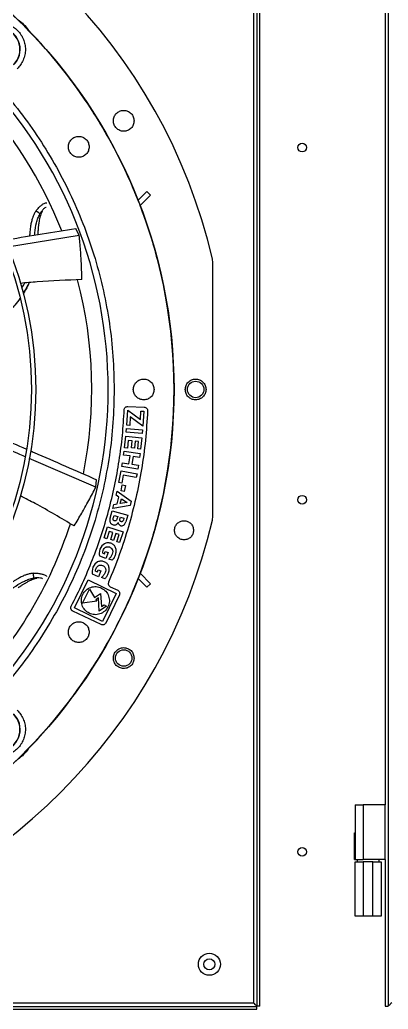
# Model space of a CAD drawing. Header units: inches. Extents: x 1229 to 1453, y -1023 to -720.
# Drawn here: x 1293.32 to 1301.69, y -999.56 to -977.08 of the extents above; entities that cross this region are included whole.
import ezdxf

# ---------------------------------------------------------------- set-up
doc = ezdxf.new("R2010")
doc.units = ezdxf.units.IN
doc.header["$MEASUREMENT"] = 0

msp = doc.modelspace()

# ---------------------------------------------------------------- linework, layer by layer
at = {"color": 18, "linetype": 'Continuous', "lineweight": 25, "true_color": 0x000000}
for p, q in [((1298.6274, -972.161), (1298.6274, -999.411)), ((1298.7104, -999.487), (1298.7104, -972.0851)), ((1298.7734, -999.487), (1298.7734, -972.0851)), ((1301.6904, -972.0851), (1301.6904, -999.487)), ((1301.6274, -975.156), (1301.6274, -994.916)), ((1296.2036, -980.982), (1296.0062, -981.1794)), ((1296.0529, -981.2997), (1296.2887, -981.0639)), ((1296.2887, -981.0639), (1296.2036, -980.982)), ((1294.6674, -981.9771), (1294.5921, -981.8223)), ((1294.6674, -981.9771), (1293.0406, -982.2441)), ((1293.7265, -981.9322), (1293.7256, -981.9612)), ((1293.7322, -981.9601), (1293.7351, -981.9008)), ((1297.709, -982.5996), (1297.6985, -982.5092)), ((1297.7091, -985.4772), (1297.709, -982.5996)), ((1297.709, -988.3548), (1297.7091, -985.4772)), ((1295.7732, -985.8639), (1296.1468, -985.8802)), ((1295.7503, -986.2899), (1295.7711, -985.9447)), ((1295.7711, -985.9447), (1296.0597, -986.1584)), ((1295.8291, -986.0999), (1295.8174, -986.294)), ((1296.1181, -986.3121), (1295.8291, -986.0999)), ((1296.0597, -986.1584), (1296.071, -985.9702)), ((1296.071, -985.9702), (1296.1385, -985.9742)), ((1296.1385, -985.9742), (1296.1181, -986.3121)), ((1295.8174, -986.294), (1295.7503, -986.2899)), ((1295.6984, -986.8001), (1295.7278, -986.5388)), ((1295.7278, -986.5388), (1296.094, -986.5799)), ((1295.7356, -986.4497), (1295.7433, -986.3616)), ((1296.1027, -986.4817), (1295.7356, -986.4497)), ((1295.7433, -986.3616), (1296.1104, -986.3937)), ((1296.1104, -986.3937), (1296.1027, -986.4817)), ((1295.7847, -986.6341), (1295.7652, -986.8076)), ((1295.8731, -986.644), (1295.7847, -986.6341)), ((1295.8549, -986.806), (1295.8731, -986.644)), ((1295.9399, -986.6515), (1295.9217, -986.8135)), ((1296.017, -986.6602), (1295.9399, -986.6515)), ((1295.9979, -986.8298), (1296.017, -986.6602)), ((1296.094, -986.5799), (1296.065, -986.8374)), ((1295.6758, -986.9664), (1295.6889, -986.879)), ((1295.8232, -986.9884), (1295.6758, -986.9664)), ((1295.6889, -986.879), (1296.0534, -986.9335)), ((1295.7652, -986.8076), (1295.6984, -986.8001)), ((1295.7968, -987.165), (1295.8232, -986.9884)), ((1295.9217, -986.8135), (1295.8549, -986.806)), ((1295.8934, -986.9989), (1295.867, -987.1755)), ((1296.0403, -987.0209), (1295.8934, -986.9989)), ((1296.065, -986.8374), (1295.9979, -986.8298)), ((1296.0534, -986.9335), (1296.0403, -987.0209)), ((1295.0426, -987.6995), (1293.5306, -987.045)), ((1295.6364, -987.2304), (1295.6494, -987.143)), ((1295.6494, -987.143), (1295.7968, -987.165)), ((1295.867, -987.1755), (1296.0139, -987.1975)), ((1296.0139, -987.1975), (1296.0008, -987.2849)), ((1295.5694, -987.5904), (1295.6199, -987.3231)), ((1295.6199, -987.3231), (1295.982, -987.3915)), ((1295.6696, -987.4225), (1295.6355, -987.6029)), ((1296.0008, -987.2849), (1295.6364, -987.2304)), ((1295.9656, -987.4783), (1295.6696, -987.4225)), ((1295.982, -987.3915), (1295.9656, -987.4783)), ((1295.0426, -987.6995), (1295.0629, -987.5285)), ((1295.6355, -987.6029), (1295.5694, -987.5904)), ((1295.6198, -987.7805), (1295.6482, -987.6471)), ((1295.6482, -987.6471), (1295.7181, -987.6619)), ((1295.7181, -987.6619), (1295.6897, -987.7953)), ((1295.5065, -987.8796), (1295.5286, -987.7881)), ((1295.5705, -987.9225), (1295.5065, -987.8796)), ((1295.5286, -987.7881), (1295.853, -988.0144)), ((1295.6897, -987.7953), (1295.6198, -987.7805)), ((1295.4333, -988.1821), (1295.4558, -988.0891)), ((1295.8287, -988.1149), (1295.4333, -988.1821)), ((1295.4558, -988.0891), (1295.5329, -988.0778)), ((1295.5329, -988.0778), (1295.5705, -987.9225)), ((1295.6016, -988.0673), (1295.6275, -987.9604)), ((1295.7549, -988.0452), (1295.6016, -988.0673)), ((1295.6275, -987.9604), (1295.7549, -988.0452)), ((1295.853, -988.0144), (1295.8287, -988.1149)), ((1295.3711, -988.4023), (1295.4185, -988.2347)), ((1295.4185, -988.2347), (1295.7731, -988.335)), ((1295.4453, -988.3871), (1295.4592, -988.3381)), ((1295.4592, -988.3381), (1295.5432, -988.3618)), ((1295.7731, -988.335), (1295.7311, -988.4835)), ((1295.4094, -988.5394), (1295.4408, -988.5533)), ((1295.5432, -988.3618), (1295.526, -988.4225)), ((1295.5952, -988.4253), (1295.6079, -988.3801)), ((1295.6079, -988.3801), (1295.6841, -988.4016)), ((1295.6841, -988.4016), (1295.6713, -988.4468)), ((1295.7082, -988.5339), (1295.7311, -988.4835)), ((1297.6985, -988.4451), (1297.709, -988.3548)), ((1295.2341, -988.8486), (1295.3141, -988.598)), ((1295.3513, -988.7027), (1295.2982, -988.869)), ((1295.3141, -988.598), (1295.6651, -988.7102)), ((1295.436, -988.7297), (1295.3513, -988.7027)), ((1295.3864, -988.885), (1295.436, -988.7297)), ((1295.5, -988.7502), (1295.4504, -988.9055)), ((1295.5739, -988.7738), (1295.5, -988.7502)), ((1295.522, -988.9364), (1295.5739, -988.7738)), ((1295.6651, -988.7102), (1295.5863, -988.9569)), ((1295.2398, -988.9819), (1295.1805, -989.0324)), ((1295.2982, -988.869), (1295.2341, -988.8486)), ((1295.4504, -988.9055), (1295.3864, -988.885)), ((1295.5863, -988.9569), (1295.522, -988.9364)), ((1295.1386, -989.108), (1295.1221, -989.1943)), ((1295.1805, -989.0324), (1295.1386, -989.108)), ((1295.2016, -989.1959), (1295.2022, -989.1634)), ((1295.2016, -989.1959), (1295.2423, -989.2105)), ((1295.2022, -989.1634), (1295.2092, -989.1356)), ((1295.2423, -989.2105), (1295.26, -989.1611)), ((1295.26, -989.1611), (1295.3236, -989.1839)), ((1295.3236, -989.1839), (1295.276, -989.3165)), ((1295.0256, -989.4438), (1294.9807, -989.5176)), ((1295.087, -989.3958), (1295.0256, -989.4438)), ((1295.276, -989.3165), (1295.134, -989.2655)), ((1295.4173, -989.3593), (1295.3416, -989.3322)), ((1294.9807, -989.5176), (1294.9607, -989.6032)), ((1295.1094, -989.7316), (1294.9696, -989.6748)), ((1295.04, -989.608), (1295.0419, -989.5755)), ((1295.04, -989.608), (1295.0801, -989.6243)), ((1295.0419, -989.5755), (1295.0501, -989.5481)), ((1295.0801, -989.6243), (1295.0998, -989.5757)), ((1295.0998, -989.5757), (1295.1624, -989.6011)), ((1295.1624, -989.6011), (1295.1094, -989.7316)), ((1296.0529, -989.6546), (1296.2887, -989.8905)), ((1294.5622, -990.4398), (1294.8706, -989.8018)), ((1294.8706, -989.8018), (1295.5086, -990.1102)), ((1295.2488, -989.7802), (1295.1743, -989.7499)), ((1296.2036, -989.9723), (1296.0062, -989.775)), ((1296.2887, -989.8905), (1296.2036, -989.9723)), ((1294.745, -990.3312), (1294.899, -990.0125)), ((1294.899, -990.0125), (1295.0162, -990.2059)), ((1295.0162, -990.2059), (1295.1531, -990.1133)), ((1295.1531, -990.1133), (1295.1742, -990.409)), ((1295.5086, -990.1102), (1295.2002, -990.7482)), ((1295.5811, -990.1419), (1295.2706, -990.7844)), ((1295.373, -989.9577), (1295.5431, -990.0388)), ((1295.0673, -990.2904), (1294.745, -990.3312)), ((1295.1039, -990.2146), (1295.0455, -990.2541)), ((1295.0455, -990.2541), (1295.0673, -990.2904)), ((1295.125, -990.5109), (1295.1039, -990.2146)), ((1295.1742, -990.409), (1295.2319, -990.37)), ((1295.2319, -990.37), (1295.291, -990.3986)), ((1295.1669, -990.819), (1294.5215, -990.5112)), ((1295.2002, -990.7482), (1294.5622, -990.4398)), ((1295.291, -990.3986), (1295.125, -990.5109)), ((1300.9399, -994.916), (1300.9399, -995.5506)), ((1300.9399, -994.916), (1301.1274, -994.916)), ((1301.1274, -994.916), (1301.1274, -996.156)), ((1301.6274, -994.916), (1301.1274, -994.916)), ((1301.6274, -996.156), (1301.6274, -994.916)), ((1300.9299, -996.156), (1300.9299, -995.5506)), ((1300.9299, -995.5506), (1300.9399, -995.5506)), ((1300.9399, -995.5506), (1300.9399, -996.156)), ((1300.9299, -996.156), (1300.9399, -996.156)), ((1300.9394, -997.446), (1300.9394, -996.206)), ((1300.9394, -996.206), (1301.1269, -996.206)), ((1300.9399, -996.156), (1301.1274, -996.156)), ((1300.9864, -996.156), (1300.9864, -996.206)), ((1301.1269, -996.206), (1301.1269, -997.446)), ((1301.3459, -996.206), (1301.1269, -996.206)), ((1301.6274, -996.156), (1301.1274, -996.156)), ((1301.3459, -997.446), (1301.3459, -996.206)), ((1301.3459, -996.206), (1301.5334, -996.206)), ((1301.4864, -996.206), (1301.4864, -996.156)), ((1301.5334, -996.206), (1301.5334, -997.446)), ((1301.6274, -996.156), (1301.6274, -999.487)), ((1301.1269, -997.446), (1300.9394, -997.446)), ((1301.3459, -997.446), (1301.1269, -997.446)), ((1301.5334, -997.446), (1301.3459, -997.446)), ((1271.6974, -999.494), (1298.7033, -999.494)), ((1271.6974, -999.557), (1298.7033, -999.557)), ((1271.7734, -999.411), (1298.6274, -999.411)), ((1298.7033, -999.557), (1298.7033, -999.494)), ((1298.7734, -999.487), (1298.7104, -999.487)), ((1301.6274, -999.487), (1301.6904, -999.487))]:
    msp.add_line(p, q, dxfattribs=at)
for centre, radius in [((1285.1106, -985.4772), 11.7126), ((1285.1106, -985.4772), 8.5704), ((1285.1106, -985.4772), 8.472), ((1299.7364, -979.9825), 0.0995), ((1297.3153, -985.4772), 0.1875), ((1299.7364, -987.9825), 0.0995), ((1295.6802, -991.5795), 0.1875), ((1299.7364, -995.9825), 0.0995), ((1297.6274, -998.536), 0.25), ((1297.6274, -998.536), 0.125)]:
    msp.add_circle(centre, radius, dxfattribs=at)
for centre, radius, start, end in [((1285.1106, -985.4772), 12.9331, 13.26667, 76.73333), ((1292.8359, -977.7519), 0.4901, 313.70945, 136.29055), ((1292.8359, -977.7519), 0.4845, 313.70945, 136.29055), ((1285.1106, -985.4772), 11.7147, 21.53134, 44.20264), ((1285.1106, -985.4772), 10.2157, 314.3624, 43.03697), ((1285.1106, -985.4772), 9.8425, 21.47517, 43.01243), ((1285.1106, -985.4772), 11.7147, 339.09994, 20.90006), ((1285.1106, -985.4772), 9.8425, 348.7557, 14.65988), ((1285.1106, -985.4772), 12.9331, 283.26667, 346.73333), ((1285.1106, -985.4772), 9.8425, 316.0273, 341.93053), ((1285.1106, -985.4772), 11.7147, 315.79736, 338.46866), ((1292.8359, -993.2025), 0.4901, 223.70945, 46.29055), ((1292.8359, -993.2025), 0.4845, 223.70945, 46.29055)]:
    msp.add_arc(centre, radius, start, end, dxfattribs=at)
for points, knots in [([(1273.4011, -985.4772), (1273.4059, -985.2217), (1273.4156, -984.7108), (1273.4936, -983.9477), (1273.6177, -983.1911), (1273.792, -982.4444), (1274.0146, -981.7106), (1274.2847, -980.9929), (1274.6012, -980.2945), (1274.9626, -979.6182), (1275.3675, -978.9671), (1275.8142, -978.3438), (1276.3006, -977.751), (1276.8248, -977.1914), (1277.3845, -976.6672), (1277.9772, -976.1807), (1278.6005, -975.7341), (1279.2517, -975.3292), (1279.9279, -974.9677), (1280.6264, -974.6513), (1281.344, -974.3812), (1282.0778, -974.1586), (1282.8246, -973.9844), (1283.5811, -973.8595), (1284.3442, -973.7844), (1285.1106, -973.7593), (1285.877, -973.7844), (1286.6401, -973.8595), (1287.3967, -973.9844), (1288.1434, -974.1586), (1288.8772, -974.3812), (1289.5949, -974.6513), (1290.2933, -974.9677), (1290.9696, -975.3292), (1291.6207, -975.7341), (1292.244, -976.1807), (1292.8368, -976.6672), (1293.3964, -977.1914), (1293.9206, -977.751), (1294.407, -978.3438), (1294.8537, -978.9671), (1295.2586, -979.6182), (1295.6201, -980.2945), (1295.9365, -980.9929), (1296.2066, -981.7106), (1296.4292, -982.4444), (1296.6035, -983.1911), (1296.7277, -983.9477), (1296.8057, -984.7108), (1296.8153, -985.2217), (1296.8201, -985.4772)], [0, 0, 0, 0, 0.0208333, 0.0416667, 0.0625, 0.0833333, 0.1041667, 0.125, 0.1458334, 0.1666667, 0.1875, 0.2083333, 0.2291667, 0.25, 0.2708333, 0.2916667, 0.3125, 0.3333334, 0.3541667, 0.375, 0.3958333, 0.4166667, 0.4375, 0.4583333, 0.4791667, 0.5, 0.5208333, 0.5416667, 0.5625, 0.5833333, 0.6041667, 0.625, 0.6458333, 0.6666667, 0.6875, 0.7083333, 0.7291667, 0.75, 0.7708333, 0.7916667, 0.8125, 0.8333333, 0.8541667, 0.875, 0.8958333, 0.9166667, 0.9375, 0.9583333, 0.9791667, 1, 1, 1, 1]), ([(1292.3963, -977.3316), (1292.4251, -977.3047), (1292.4837, -977.2499), (1292.5911, -977.1909), (1292.7086, -977.1528), (1292.8308, -977.1397), (1292.9509, -977.1507), (1293.0659, -977.1846), (1293.1732, -977.2409), (1293.2689, -977.3189), (1293.3469, -977.4146), (1293.4031, -977.5219), (1293.437, -977.6369), (1293.4481, -977.7569), (1293.435, -977.8792), (1293.3969, -977.9967), (1293.3379, -978.104), (1293.2831, -978.1627), (1293.2562, -978.1915)], [0, 0, 0, 0, 0.0609952, 0.1240611, 0.1879942, 0.2514905, 0.3132974, 0.373713, 0.4362132, 0.5000001, 0.563787, 0.626287, 0.6867027, 0.7485096, 0.8120059, 0.8759391, 0.9390046, 1, 1, 1, 1]), ([(1292.8394, -978.5899), (1293.0025, -978.781), (1293.3289, -979.163), (1293.7639, -979.7793), (1294.156, -980.4232), (1294.4994, -981.0946), (1294.7933, -981.7889), (1295.0358, -982.5029), (1295.2261, -983.2325), (1295.3617, -983.9741), (1295.447, -984.7237), (1295.4575, -985.226), (1295.4628, -985.4772)], [0, 0, 0, 0, 0.1, 0.2, 0.3, 0.4, 0.5, 0.6, 0.7, 0.8, 0.9, 1, 1, 1, 1]), ([(1295.444, -979.3748), (1295.4475, -979.3442), (1295.4544, -979.2832), (1295.5079, -979.2049), (1295.5851, -979.1518), (1295.6781, -979.1324), (1295.7716, -979.1502), (1295.8504, -979.2026), (1295.9057, -979.2815), (1295.9128, -979.3437), (1295.9164, -979.3748)], [0, 0, 0, 0, 0.1236682, 0.2469556, 0.3715506, 0.4972578, 0.6229579, 0.748643, 0.8743187, 1, 1, 1, 1]), ([(1295.9164, -979.3748), (1295.9128, -979.4059), (1295.9056, -979.4682), (1295.8502, -979.5472), (1295.7714, -979.5995), (1295.6784, -979.6171), (1295.5861, -979.5981), (1295.5087, -979.5456), (1295.4545, -979.4672), (1295.4475, -979.4056), (1295.444, -979.3748)], [0, 0, 0, 0, 0.1258785, 0.2517708, 0.3776732, 0.5027401, 0.6267399, 0.7509521, 0.875605, 1, 1, 1, 1]), ([(1294.4211, -979.9654), (1294.4247, -979.9344), (1294.4318, -979.8726), (1294.4864, -979.794), (1294.5645, -979.7414), (1294.6573, -979.723), (1294.7502, -979.7414), (1294.8283, -979.794), (1294.8829, -979.8726), (1294.89, -979.9344), (1294.8936, -979.9654)], [0, 0, 0, 0, 0.1250002, 0.2500002, 0.3750001, 0.4999999, 0.6250001, 0.7499999, 0.8749997, 1, 1, 1, 1]), ([(1294.8936, -979.9654), (1294.89, -979.9963), (1294.8829, -980.0581), (1294.8283, -980.1367), (1294.7502, -980.1893), (1294.6573, -980.2077), (1294.5645, -980.1893), (1294.4864, -980.1367), (1294.4318, -980.0581), (1294.4247, -979.9963), (1294.4211, -979.9654)], [0, 0, 0, 0, 0.1250003, 0.2500001, 0.3749999, 0.5000001, 0.6249999, 0.7499998, 0.8749998, 1, 1, 1, 1]), ([(1293.68, -981.4294), (1293.6873, -981.4191), (1293.7037, -981.396), (1293.7331, -981.3611), (1293.7645, -981.3288), (1293.7952, -981.3014), (1293.8233, -981.2791), (1293.8543, -981.258), (1293.8851, -981.2418), (1293.9154, -981.2307), (1293.9243, -981.2363), (1293.9289, -981.2392)], [0, 0, 0, 0, 0.079732, 0.1782545, 0.2969947, 0.3879458, 0.4805735, 0.5825721, 0.7201798, 0.8534807, 1, 1, 1, 1]), ([(1293.9154, -981.3409), (1293.9128, -981.3386), (1293.9074, -981.334), (1293.8708, -981.3639), (1293.8228, -981.4135), (1293.7896, -981.4652), (1293.7731, -981.4909)], [0, 0, 0, 0, 0.2444646, 0.4943335, 0.7479235, 1, 1, 1, 1]), ([(1293.68, -981.4294), (1293.6741, -981.439), (1293.6621, -981.4586), (1293.6454, -981.49), (1293.6296, -981.5238), (1293.6166, -981.5558), (1293.6046, -981.5894), (1293.5929, -981.6266), (1293.5814, -981.6703), (1293.5716, -981.7159), (1293.5625, -981.7667), (1293.5543, -981.8248), (1293.547, -981.8956), (1293.5426, -981.9514), (1293.5409, -981.9848), (1293.5406, -981.9909)], [0, 0, 0, 0, 0.0582391, 0.1192334, 0.1828824, 0.2491103, 0.2950987, 0.36444, 0.447026, 0.5248009, 0.6014787, 0.7103134, 0.824826, 0.968384, 1, 1, 1, 1]), ([(1293.6569, -981.9722), (1293.6579, -981.9541), (1293.6632, -981.8613), (1293.6835, -981.7291), (1293.7257, -981.5849), (1293.7574, -981.522), (1293.7731, -981.4909)], [0, 0, 0, 0, 0.1094193, 0.5619387, 0.7836919, 1, 1, 1, 1]), ([(1293.7731, -981.4909), (1293.7719, -981.4886), (1293.7696, -981.4839), (1293.7623, -981.4756), (1293.7521, -981.4666), (1293.7392, -981.4572), (1293.7244, -981.4482), (1293.7089, -981.4404), (1293.6939, -981.4339), (1293.6845, -981.4309), (1293.68, -981.4294)], [0, 0, 0, 0, 0.1149698, 0.2381249, 0.3674138, 0.4999973, 0.6325828, 0.7618702, 0.885028, 1, 1, 1, 1]), ([(1293.8258, -981.4343), (1293.8192, -981.4473), (1293.8061, -981.4736), (1293.7897, -981.5196), (1293.7743, -981.5721), (1293.7603, -981.6332), (1293.7493, -981.697), (1293.7408, -981.7603), (1293.7339, -981.825), (1293.7291, -981.8865), (1293.7262, -981.9334), (1293.7253, -981.9541), (1293.725, -981.9613)], [0, 0, 0, 0, 0.1011462, 0.2038956, 0.2928921, 0.4152433, 0.5485187, 0.6392052, 0.7531551, 0.8901965, 0.9621772, 1, 1, 1, 1]), ([(1292.9732, -982.0821), (1293.0023, -982.0773), (1293.5431, -981.989), (1294.0821, -981.9033), (1294.5921, -981.8223)], [0, 0, 0, 0, 0.0539162, 1, 1, 1, 1]), ([(1294.7281, -982.983), (1294.7271, -982.9246), (1294.7253, -982.8119), (1294.7191, -982.6488), (1294.7106, -982.4844), (1294.6992, -982.3168), (1294.6848, -982.1445), (1294.6731, -982.0322), (1294.6674, -981.9771)], [0, 0, 0, 0, 0.173712, 0.3354176, 0.48507631, 0.66326687, 0.83491622, 1, 1, 1, 1]), ([(1294.7281, -982.983), (1294.3894, -982.9937), (1293.923, -983.0084), (1293.4591, -983.0555), (1293.3321, -983.0684)], [0, 0, 0, 0, 0.7262283, 1, 1, 1, 1]), ([(1293.3631, -983.1654), (1293.3834, -983.1359), (1293.4069, -983.1016), (1293.4237, -983.0646), (1293.426, -983.0595)], [0, 0, 0, 0, 0.8631941, 1, 1, 1, 1]), ([(1293.5283, -983.0497), (1293.5064, -983.0933), (1293.4655, -983.1749), (1293.4156, -983.2524), (1293.3924, -983.2885)], [0, 0, 0, 0, 0.53423123, 1, 1, 1, 1]), ([(1293.5329, -983.0493), (1293.522, -983.0749), (1293.485, -983.1616), (1293.432, -983.2418), (1293.3947, -983.2983)], [0, 0, 0, 0, 0.2958961, 1, 1, 1, 1]), ([(1293.3192, -983.4085), (1293.2823, -983.4592), (1293.1939, -983.5806), (1293.0309, -983.7563), (1292.8175, -983.9585), (1292.5652, -984.1617), (1292.2746, -984.3614), (1291.9882, -984.5365), (1291.7932, -984.6323), (1291.7032, -984.6766)], [0, 0, 0, 0, 0.0910673, 0.2183117, 0.345569, 0.5152292, 0.6848991, 0.8545743, 1, 1, 1, 1]), ([(1295.898, -985.4772), (1295.9016, -985.4463), (1295.9087, -985.3844), (1295.9633, -985.3058), (1296.0414, -985.2533), (1296.1342, -985.2348), (1296.2271, -985.2533), (1296.3052, -985.3058), (1296.3598, -985.3844), (1296.3669, -985.4463), (1296.3705, -985.4772)], [0, 0, 0, 0, 0.1250001, 0.25, 0.3749999, 0.5000001, 0.625, 0.7499999, 0.875, 1, 1, 1, 1]), ([(1297.0791, -985.4772), (1297.0827, -985.4463), (1297.0897, -985.3848), (1297.1438, -985.3066), (1297.2209, -985.254), (1297.3134, -985.2348), (1297.4067, -985.2526), (1297.4856, -985.305), (1297.5408, -985.3839), (1297.548, -985.4461), (1297.5516, -985.4772)], [0, 0, 0, 0, 0.1248122, 0.248772, 0.3724204, 0.4972358, 0.6229454, 0.7486446, 0.8743273, 1, 1, 1, 1]), ([(1296.8201, -985.4772), (1296.8153, -985.7326), (1296.8057, -986.2436), (1296.7277, -987.0067), (1296.6035, -987.7632), (1296.4292, -988.51), (1296.2066, -989.2438), (1295.9365, -989.9614), (1295.6201, -990.6599), (1295.2586, -991.3361), (1294.8537, -991.9873), (1294.407, -992.6106), (1293.9206, -993.2033), (1293.3964, -993.763), (1292.8368, -994.2871), (1292.244, -994.7736), (1291.6207, -995.2202), (1290.9696, -995.6252), (1290.2933, -995.9866), (1289.5949, -996.3031), (1288.8772, -996.5732), (1288.1434, -996.7958), (1287.3967, -996.9699), (1286.6401, -997.0948), (1285.877, -997.17), (1285.1106, -997.1951), (1284.3442, -997.17), (1283.5811, -997.0948), (1282.8246, -996.9699), (1282.0778, -996.7958), (1281.344, -996.5732), (1280.6264, -996.3031), (1279.9279, -995.9866), (1279.2517, -995.6252), (1278.6005, -995.2202), (1277.9772, -994.7736), (1277.3845, -994.2871), (1276.8248, -993.763), (1276.3006, -993.2033), (1275.8142, -992.6106), (1275.3675, -991.9873), (1274.9626, -991.3361), (1274.6012, -990.6599), (1274.2847, -989.9614), (1274.0146, -989.2438), (1273.792, -988.51), (1273.6177, -987.7632), (1273.4936, -987.0067), (1273.4156, -986.2436), (1273.4059, -985.7326), (1273.4011, -985.4772)], [0, 0, 0, 0, 0.0208333, 0.0416667, 0.0625, 0.0833333, 0.1041667, 0.125, 0.1458333, 0.1666667, 0.1875, 0.2083333, 0.2291667, 0.25, 0.2708333, 0.2916667, 0.3125, 0.3333333, 0.3541667, 0.375, 0.3958333, 0.4166667, 0.4375, 0.4583333, 0.4791667, 0.5, 0.5208333, 0.5416667, 0.5625, 0.5833333, 0.6041667, 0.625, 0.6458333, 0.6666666, 0.6875, 0.7083333, 0.7291667, 0.75, 0.7708333, 0.7916667, 0.8125, 0.8333333, 0.8541667, 0.875, 0.8958333, 0.9166667, 0.9375, 0.9583333, 0.9791667, 1, 1, 1, 1]), ([(1295.4628, -985.4772), (1295.4575, -985.7283), (1295.447, -986.2307), (1295.3617, -986.9802), (1295.2261, -987.7218), (1295.0358, -988.4515), (1294.7933, -989.1654), (1294.4994, -989.8598), (1294.156, -990.5311), (1293.7639, -991.175), (1293.3289, -991.7913), (1293.0025, -992.1734), (1292.8394, -992.3644)], [0, 0, 0, 0, 0.1, 0.2, 0.3, 0.4, 0.5, 0.6, 0.7, 0.8, 0.9, 1, 1, 1, 1]), ([(1296.3705, -985.4772), (1296.3669, -985.5081), (1296.3598, -985.5699), (1296.3052, -985.6486), (1296.2271, -985.7011), (1296.1342, -985.7195), (1296.0414, -985.7011), (1295.9633, -985.6486), (1295.9087, -985.5699), (1295.9016, -985.5081), (1295.898, -985.4772)], [0, 0, 0, 0, 0.125, 0.2500001, 0.375, 0.4999999, 0.6250001, 0.7500001, 0.8749999, 1, 1, 1, 1]), ([(1297.5516, -985.4772), (1297.548, -985.5083), (1297.5408, -985.5704), (1297.4856, -985.6494), (1297.4067, -985.7018), (1297.3134, -985.7196), (1297.221, -985.7004), (1297.1438, -985.6478), (1297.0897, -985.5696), (1297.0827, -985.5081), (1297.0791, -985.4772)], [0, 0, 0, 0, 0.1256861, 0.2513824, 0.377095, 0.5028106, 0.627504, 0.7510931, 0.8750865, 1, 1, 1, 1]), ([(1295.6911, -985.9391), (1295.6927, -985.9289), (1295.696, -985.9084), (1295.7153, -985.8831), (1295.7421, -985.8661), (1295.7628, -985.8646), (1295.7732, -985.8639)], [0, 0, 0, 0, 0.2500002, 0.5000007, 0.7500007, 1, 1, 1, 1]), ([(1296.1468, -985.8802), (1296.1571, -985.8818), (1296.1776, -985.8851), (1296.2028, -985.9044), (1296.2199, -985.9312), (1296.2213, -985.9519), (1296.2221, -985.9623)], [0, 0, 0, 0, 0.2500006, 0.4999993, 0.7500002, 1, 1, 1, 1]), ([(1291.7259, -986.0779), (1291.8884, -986.1476), (1292.4704, -986.3974), (1293.0494, -986.6494), (1293.4667, -986.8311)], [0, 0, 0, 0, 0.2792092, 1, 1, 1, 1]), ([(1294.4857, -990.4035), (1294.5733, -990.2301), (1294.7485, -989.8833), (1294.9746, -989.3458), (1295.1729, -988.7977), (1295.3401, -988.2393), (1295.4767, -987.6725), (1295.5812, -987.0991), (1295.6564, -986.5209), (1295.6795, -986.133), (1295.6911, -985.9391)], [0, 0, 0, 0, 0.125, 0.25, 0.375, 0.5, 0.625, 0.75, 0.875, 1, 1, 1, 1]), ([(1296.2221, -985.9623), (1296.2085, -986.185), (1296.1813, -986.6303), (1296.0896, -987.2937), (1295.9613, -987.9507), (1295.7922, -988.5984), (1295.5873, -989.2359), (1295.4188, -989.6491), (1295.3345, -989.8556)], [0, 0, 0, 0, 0.1666667, 0.3333333, 0.5, 0.6666667, 0.8333333, 1, 1, 1, 1]), ([(1293.4381, -987.0049), (1293.384, -986.9815), (1292.8096, -986.7329), (1292.2334, -986.4828), (1291.7115, -986.2562)], [0, 0, 0, 0, 0.0940746, 1, 1, 1, 1]), ([(1293.5599, -986.8715), (1293.5872, -986.8834), (1294.0901, -987.1015), (1294.5901, -987.321), (1295.0629, -987.5285)], [0, 0, 0, 0, 0.0543443, 1, 1, 1, 1]), ([(1294.5498, -988.5785), (1294.2591, -988.4043), (1293.8596, -988.1651), (1293.4448, -987.9543), (1293.3318, -987.897)], [0, 0, 0, 0, 0.7277423, 1, 1, 1, 1]), ([(1294.5498, -988.5785), (1294.5806, -988.5289), (1294.64, -988.433), (1294.7229, -988.2925), (1294.8047, -988.1496), (1294.8857, -988.0024), (1294.9667, -987.8497), (1295.0176, -987.7489), (1295.0426, -987.6995)], [0, 0, 0, 0, 0.17371213, 0.3354177, 0.48507642, 0.66326695, 0.83491625, 1, 1, 1, 1]), ([(1295.3711, -988.4023), (1295.3681, -988.4139), (1295.3626, -988.4351), (1295.3638, -988.4569), (1295.3643, -988.4668)], [0, 0, 0, 0, 0.5467994, 1, 1, 1, 1]), ([(1295.3643, -988.4668), (1295.3658, -988.4753), (1295.3685, -988.4911), (1295.3764, -988.505), (1295.38, -988.5114)], [0, 0, 0, 0, 0.5380988, 1, 1, 1, 1]), ([(1295.38, -988.5114), (1295.3842, -988.517), (1295.3925, -988.5279), (1295.4038, -988.5356), (1295.4094, -988.5394)], [0, 0, 0, 0, 0.5097646, 1, 1, 1, 1]), ([(1295.4421, -988.4406), (1295.4412, -988.4372), (1295.4392, -988.4299), (1295.4393, -988.4116), (1295.4428, -988.3973), (1295.4453, -988.3871)], [0, 0, 0, 0, 0.1913677, 0.4177332, 1, 1, 1, 1]), ([(1295.4408, -988.5533), (1295.4513, -988.5554), (1295.4722, -988.5596), (1295.4926, -988.5534), (1295.5028, -988.5503)], [0, 0, 0, 0, 0.4994587, 1, 1, 1, 1]), ([(1295.471, -988.4639), (1295.4676, -988.4629), (1295.461, -988.4608), (1295.4526, -988.4556), (1295.4459, -988.4489), (1295.4434, -988.4434), (1295.4421, -988.4406)], [0, 0, 0, 0, 0.2803679, 0.5308675, 0.7652204, 1, 1, 1, 1]), ([(1295.5051, -988.4577), (1295.5027, -988.4594), (1295.4979, -988.4628), (1295.4894, -988.4653), (1295.4803, -988.4659), (1295.4742, -988.4646), (1295.471, -988.4639)], [0, 0, 0, 0, 0.24469292, 0.4828787, 0.73000227, 1, 1, 1, 1]), ([(1295.5028, -988.5503), (1295.5125, -988.5451), (1295.5333, -988.5339), (1295.5462, -988.514), (1295.5531, -988.5033)], [0, 0, 0, 0, 0.4641397, 1, 1, 1, 1]), ([(1295.526, -988.4225), (1295.5237, -988.4297), (1295.5194, -988.4431), (1295.5096, -988.4531), (1295.5051, -988.4577)], [0, 0, 0, 0, 0.5401325, 1, 1, 1, 1]), ([(1295.5531, -988.5033), (1295.5552, -988.512), (1295.5593, -988.5284), (1295.5723, -988.5488), (1295.5895, -988.5638), (1295.6031, -988.5688), (1295.61, -988.5714)], [0, 0, 0, 0, 0.2841593, 0.5380675, 0.7635021, 1, 1, 1, 1]), ([(1295.5981, -988.4628), (1295.5968, -988.4603), (1295.5941, -988.4552), (1295.5919, -988.4424), (1295.5938, -988.4324), (1295.5952, -988.4253)], [0, 0, 0, 0, 0.2142941, 0.4452236, 1, 1, 1, 1]), ([(1295.6212, -988.4804), (1295.6166, -988.4786), (1295.6072, -988.4749), (1295.6012, -988.4669), (1295.5981, -988.4628)], [0, 0, 0, 0, 0.4915051, 1, 1, 1, 1]), ([(1295.61, -988.5714), (1295.6154, -988.5727), (1295.6261, -988.5752), (1295.6495, -988.5743), (1295.6659, -988.5671), (1295.6771, -988.5623)], [0, 0, 0, 0, 0.2365212, 0.4755585, 1, 1, 1, 1]), ([(1295.6501, -988.4773), (1295.6454, -988.4792), (1295.6361, -988.483), (1295.6261, -988.4812), (1295.6212, -988.4804)], [0, 0, 0, 0, 0.5057394, 1, 1, 1, 1]), ([(1295.6713, -988.4468), (1295.6689, -988.4535), (1295.6655, -988.463), (1295.6572, -988.4729), (1295.6524, -988.4758), (1295.6501, -988.4773)], [0, 0, 0, 0, 0.5562202, 0.7866318, 1, 1, 1, 1]), ([(1295.6771, -988.5623), (1295.6828, -988.5587), (1295.6948, -988.551), (1295.7035, -988.5398), (1295.7082, -988.5339)], [0, 0, 0, 0, 0.4725934, 1, 1, 1, 1]), ([(1296.835, -988.6767), (1296.8383, -988.6485), (1296.8448, -988.5919), (1296.8945, -988.5201), (1296.9654, -988.472), (1297.0501, -988.4546), (1297.1354, -988.4709), (1297.2076, -988.5189), (1297.2582, -988.5913), (1297.2648, -988.6483), (1297.2681, -988.6767)], [0, 0, 0, 0, 0.124776, 0.2492692, 0.3731866, 0.4974519, 0.6229649, 0.7486582, 0.8743362, 1, 1, 1, 1]), ([(1297.2681, -988.6767), (1297.2648, -988.7052), (1297.2583, -988.7622), (1297.2077, -988.8345), (1297.1355, -988.8826), (1297.0498, -988.899), (1296.9649, -988.8813), (1296.8941, -988.8329), (1296.8447, -988.7612), (1296.8383, -988.705), (1296.835, -988.6767)], [0, 0, 0, 0, 0.1256207, 0.2512448, 0.3768838, 0.5025366, 0.6279109, 0.7518751, 0.8754946, 1, 1, 1, 1]), ([(1295.3872, -988.9715), (1295.3743, -988.9676), (1295.3494, -988.96), (1295.3109, -988.9586), (1295.2736, -988.9652), (1295.2512, -988.9763), (1295.2398, -988.9819)], [0, 0, 0, 0, 0.2634502, 0.5098845, 0.7511914, 1, 1, 1, 1]), ([(1295.4966, -989.0738), (1295.4912, -989.0621), (1295.4806, -989.0391), (1295.4554, -989.0102), (1295.4242, -988.9867), (1295.3998, -988.9766), (1295.3872, -988.9715)], [0, 0, 0, 0, 0.2486327, 0.4900015, 0.7365525, 1, 1, 1, 1]), ([(1295.1221, -989.1943), (1295.122, -989.2078), (1295.1218, -989.2323), (1295.1302, -989.2552), (1295.134, -989.2655)], [0, 0, 0, 0, 0.5505483, 1, 1, 1, 1]), ([(1295.2092, -989.1356), (1295.2161, -989.1199), (1295.2261, -989.0972), (1295.2485, -989.0735), (1295.2614, -989.0654), (1295.2678, -989.0614)], [0, 0, 0, 0, 0.5269135, 0.7659629, 1, 1, 1, 1]), ([(1295.2678, -989.0614), (1295.2744, -989.0583), (1295.2875, -989.0521), (1295.3169, -989.0468), (1295.3388, -989.0522), (1295.3536, -989.0558)], [0, 0, 0, 0, 0.2477257, 0.4895961, 1, 1, 1, 1]), ([(1295.4186, -989.218), (1295.4096, -989.2384), (1295.391, -989.2811), (1295.3585, -989.3147), (1295.3416, -989.3322)], [0, 0, 0, 0, 0.47826373, 1, 1, 1, 1]), ([(1295.3536, -989.0558), (1295.3666, -989.0617), (1295.3932, -989.0738), (1295.4097, -989.0979), (1295.4182, -989.1101)], [0, 0, 0, 0, 0.4906719, 1, 1, 1, 1]), ([(1295.4173, -989.3593), (1295.4325, -989.3425), (1295.465, -989.3064), (1295.4831, -989.2612), (1295.4927, -989.237)], [0, 0, 0, 0, 0.4656398, 1, 1, 1, 1]), ([(1295.4182, -989.1101), (1295.4216, -989.1174), (1295.4286, -989.1323), (1295.4323, -989.1698), (1295.4242, -989.198), (1295.4186, -989.218)], [0, 0, 0, 0, 0.2144974, 0.4444949, 1, 1, 1, 1]), ([(1295.4927, -989.237), (1295.5008, -989.2086), (1295.5125, -989.1673), (1295.5088, -989.1112), (1295.5006, -989.0862), (1295.4966, -989.0738)], [0, 0, 0, 0, 0.5270954, 0.7661361, 1, 1, 1, 1]), ([(1295.0501, -989.5481), (1295.0576, -989.5327), (1295.0686, -989.5104), (1295.0919, -989.4877), (1295.1052, -989.4801), (1295.1117, -989.4764)], [0, 0, 0, 0, 0.5269155, 0.7659653, 1, 1, 1, 1]), ([(1295.2347, -989.3914), (1295.222, -989.387), (1295.1974, -989.3784), (1295.159, -989.3755), (1295.1214, -989.3805), (1295.0986, -989.3906), (1295.087, -989.3958)], [0, 0, 0, 0, 0.26345116, 0.50988652, 0.75119305, 1, 1, 1, 1]), ([(1295.1117, -989.4764), (1295.1184, -989.4735), (1295.1317, -989.4679), (1295.1614, -989.4638), (1295.183, -989.4701), (1295.1976, -989.4743)], [0, 0, 0, 0, 0.2477265, 0.4895957, 1, 1, 1, 1]), ([(1295.1976, -989.4743), (1295.2104, -989.4807), (1295.2365, -989.4939), (1295.252, -989.5186), (1295.2599, -989.5313)], [0, 0, 0, 0, 0.4906728, 1, 1, 1, 1]), ([(1295.3398, -989.4982), (1295.3349, -989.4863), (1295.3252, -989.4629), (1295.3012, -989.4329), (1295.271, -989.4081), (1295.247, -989.3971), (1295.2347, -989.3914)], [0, 0, 0, 0, 0.2486335, 0.4900013, 0.7365521, 1, 1, 1, 1]), ([(1293.6182, -989.6533), (1293.6071, -989.6547), (1293.5843, -989.6575), (1293.5493, -989.6641), (1293.5131, -989.6727), (1293.48, -989.6825), (1293.4462, -989.6941), (1293.41, -989.7081), (1293.3687, -989.7263), (1293.3271, -989.7469), (1293.2817, -989.7715), (1293.2312, -989.8012), (1293.1714, -989.8395), (1293.1016, -989.8872), (1293.0161, -989.9483), (1292.9238, -990.0165), (1292.8367, -990.0795), (1292.7613, -990.1309), (1292.6874, -990.1768), (1292.5979, -990.2251), (1292.4824, -990.2773), (1292.3367, -990.3276), (1292.2209, -990.3583), (1292.1535, -990.3691), (1292.1466, -990.3702)], [0, 0, 0, 0, 0.0202486, 0.0414534, 0.0635795, 0.0866003, 0.1026444, 0.1267157, 0.1553633, 0.182381, 0.2090215, 0.246964, 0.2866202, 0.3364245, 0.3996144, 0.4780489, 0.5477256, 0.5993162, 0.6481884, 0.7096706, 0.7866946, 0.8792858, 0.9875758, 1, 1, 1, 1]), ([(1293.6182, -989.6533), (1293.6308, -989.6526), (1293.6591, -989.651), (1293.7047, -989.6522), (1293.7495, -989.6566), (1293.7901, -989.6635), (1293.825, -989.6716), (1293.8609, -989.6827), (1293.8927, -989.6966), (1293.9203, -989.7135), (1293.9215, -989.7239), (1293.9221, -989.7294)], [0, 0, 0, 0, 0.0797319, 0.1782533, 0.2969942, 0.3879455, 0.4805734, 0.582572, 0.7201794, 0.8534808, 1, 1, 1, 1]), ([(1293.6281, -989.7644), (1293.6292, -989.7621), (1293.6314, -989.7573), (1293.6333, -989.7465), (1293.6341, -989.7329), (1293.6334, -989.7169), (1293.6311, -989.6998), (1293.6276, -989.6828), (1293.6233, -989.667), (1293.6198, -989.6578), (1293.6182, -989.6533)], [0, 0, 0, 0, 0.1149692, 0.2381239, 0.3674131, 0.4999957, 0.6325808, 0.7618682, 0.8850253, 1, 1, 1, 1]), ([(1294.9607, -989.6032), (1294.96, -989.6167), (1294.9588, -989.6411), (1294.9662, -989.6644), (1294.9696, -989.6748)], [0, 0, 0, 0, 0.5505454, 1, 1, 1, 1]), ([(1295.2559, -989.639), (1295.2461, -989.6591), (1295.2257, -989.701), (1295.1919, -989.7331), (1295.1743, -989.7499)], [0, 0, 0, 0, 0.4782645, 1, 1, 1, 1]), ([(1295.2488, -989.7802), (1295.2646, -989.764), (1295.2987, -989.7293), (1295.3186, -989.6848), (1295.3292, -989.6611)], [0, 0, 0, 0, 0.4656401, 1, 1, 1, 1]), ([(1295.2599, -989.5313), (1295.263, -989.5386), (1295.2695, -989.5538), (1295.2716, -989.5915), (1295.2624, -989.6193), (1295.2559, -989.639)], [0, 0, 0, 0, 0.2144987, 0.444496, 1, 1, 1, 1]), ([(1295.3292, -989.6611), (1295.3384, -989.633), (1295.3518, -989.5923), (1295.3505, -989.536), (1295.3433, -989.5107), (1295.3398, -989.4982)], [0, 0, 0, 0, 0.5270934, 0.7661357, 1, 1, 1, 1]), ([(1292.0575, -990.4886), (1292.0948, -990.4847), (1292.2154, -990.4718), (1292.4119, -990.42), (1292.6406, -990.3319), (1292.846, -990.2117), (1293.0334, -990.0756), (1293.2198, -989.9411), (1293.3858, -989.8427), (1293.5251, -989.786), (1293.5941, -989.7716), (1293.6281, -989.7644)], [0, 0, 0, 0, 0.0620605, 0.2004002, 0.3390284, 0.4773886, 0.6126249, 0.745151, 0.8746442, 0.938101, 1, 1, 1, 1]), ([(1293.7052, -989.7703), (1293.691, -989.7734), (1293.6624, -989.7794), (1293.6163, -989.7952), (1293.5658, -989.8158), (1293.5095, -989.8429), (1293.4619, -989.869), (1293.4273, -989.8893), (1293.4058, -989.9022), (1293.3803, -989.9181), (1293.3509, -989.9369), (1293.3176, -989.9589), (1293.2944, -989.9749), (1293.2822, -989.9833)], [0, 0, 0, 0, 0.1134604, 0.22882913, 0.32872589, 0.46620961, 0.61560373, 0.65573342, 0.7054736, 0.76480165, 0.83369158, 0.91210772, 1, 1, 1, 1]), ([(1293.8342, -989.7822), (1293.8343, -989.7787), (1293.8346, -989.7716), (1293.7883, -989.7616), (1293.7196, -989.755), (1293.6586, -989.7613), (1293.6281, -989.7644)], [0, 0, 0, 0, 0.2444647, 0.4943333, 0.7479232, 1, 1, 1, 1]), ([(1295.3345, -989.8556), (1295.3316, -989.8653), (1295.3258, -989.8847), (1295.3316, -989.915), (1295.3473, -989.9417), (1295.3644, -989.9524), (1295.373, -989.9577)], [0, 0, 0, 0, 0.2500005, 0.5000005, 0.7500007, 1, 1, 1, 1]), ([(1294.8967, -990.5619), (1294.8612, -990.5395), (1294.7903, -990.4945), (1294.7268, -990.382), (1294.7089, -990.2563), (1294.741, -990.1327), (1294.8179, -990.0307), (1294.9276, -989.9667), (1295.0552, -989.9465), (1295.1345, -989.9742), (1295.1741, -989.9881)], [0, 0, 0, 0, 0.1250001, 0.2500002, 0.3750001, 0.5, 0.6249999, 0.75, 0.8749999, 1, 1, 1, 1]), ([(1295.1741, -989.9881), (1295.2096, -990.0105), (1295.2805, -990.0555), (1295.3439, -990.168), (1295.3619, -990.2937), (1295.3298, -990.4173), (1295.2528, -990.5193), (1295.1432, -990.5833), (1295.0156, -990.6035), (1294.9363, -990.5758), (1294.8967, -990.5619)], [0, 0, 0, 0, 0.125, 0.2500001, 0.3750001, 0.5, 0.6249999, 0.7500002, 0.8750002, 1, 1, 1, 1]), ([(1295.5431, -990.0388), (1295.5517, -990.0442), (1295.5691, -990.055), (1295.5847, -990.082), (1295.5904, -990.1127), (1295.5842, -990.1322), (1295.5811, -990.1419)], [0, 0, 0, 0, 0.24999944, 0.50000029, 0.75000022, 1, 1, 1, 1]), ([(1294.5215, -990.5112), (1294.5168, -990.5086), (1294.5076, -990.5035), (1294.496, -990.4925), (1294.4866, -990.4796), (1294.4801, -990.4651), (1294.4766, -990.4496), (1294.4764, -990.4337), (1294.4791, -990.4179), (1294.4835, -990.4083), (1294.4857, -990.4035)], [0, 0, 0, 0, 0.1249991, 0.2499994, 0.3749991, 0.5, 0.6249987, 0.7499996, 0.8750001, 1, 1, 1, 1]), ([(1294.4211, -990.989), (1294.4247, -990.9581), (1294.4318, -990.8962), (1294.4864, -990.8176), (1294.5645, -990.7651), (1294.6573, -990.7466), (1294.7502, -990.7651), (1294.8283, -990.8176), (1294.8829, -990.8962), (1294.89, -990.9581), (1294.8936, -990.989)], [0, 0, 0, 0, 0.1250002, 0.2500002, 0.3750001, 0.4999999, 0.6250001, 0.7499999, 0.8749997, 1, 1, 1, 1]), ([(1295.2706, -990.7844), (1295.2649, -990.7928), (1295.2536, -990.8096), (1295.2263, -990.8243), (1295.1956, -990.829), (1295.1765, -990.8223), (1295.1669, -990.819)], [0, 0, 0, 0, 0.2500019, 0.500001, 0.7500003, 1, 1, 1, 1]), ([(1294.8936, -990.989), (1294.89, -991.0199), (1294.8829, -991.0817), (1294.8283, -991.1604), (1294.7502, -991.2129), (1294.6573, -991.2314), (1294.5645, -991.2129), (1294.4864, -991.1604), (1294.4318, -991.0817), (1294.4247, -991.0199), (1294.4211, -990.989)], [0, 0, 0, 0, 0.1250003, 0.2500001, 0.3749999, 0.5000001, 0.6249999, 0.7499998, 0.8749998, 1, 1, 1, 1]), ([(1295.444, -991.5795), (1295.4475, -991.5488), (1295.4545, -991.4872), (1295.5087, -991.4088), (1295.586, -991.3563), (1295.6783, -991.3372), (1295.7713, -991.3548), (1295.8502, -991.4071), (1295.9056, -991.4861), (1295.9128, -991.5484), (1295.9164, -991.5795)], [0, 0, 0, 0, 0.1243393, 0.2489145, 0.3730918, 0.4971359, 0.6223045, 0.7482139, 0.8741139, 1, 1, 1, 1]), ([(1295.9164, -991.5795), (1295.9128, -991.6106), (1295.9057, -991.6728), (1295.8504, -991.7517), (1295.7716, -991.8042), (1295.678, -991.822), (1295.5851, -991.8025), (1295.5079, -991.7494), (1295.4544, -991.6712), (1295.4475, -991.6101), (1295.444, -991.5795)], [0, 0, 0, 0, 0.1257102, 0.2514158, 0.3771303, 0.50286, 0.6285801, 0.753079, 0.8763106, 1, 1, 1, 1]), ([(1293.2562, -992.7628), (1293.2831, -992.7917), (1293.3379, -992.8503), (1293.3969, -992.9576), (1293.435, -993.0752), (1293.4481, -993.1974), (1293.437, -993.3174), (1293.4031, -993.4324), (1293.3469, -993.5398), (1293.2689, -993.6355), (1293.1732, -993.7135), (1293.0659, -993.7697), (1292.9509, -993.8036), (1292.8308, -993.8147), (1292.7086, -993.8015), (1292.5911, -993.7634), (1292.4837, -993.7045), (1292.4251, -993.6497), (1292.3963, -993.6227)], [0, 0, 0, 0, 0.0609954, 0.1240609, 0.1879943, 0.2514906, 0.3132975, 0.3737132, 0.4362132, 0.5000001, 0.563787, 0.626287, 0.6867027, 0.7485096, 0.8120059, 0.8759391, 0.9390048, 1, 1, 1, 1]), ([(1298.7104, -999.487), (1298.7099, -999.4861), (1298.7089, -999.4843), (1298.7022, -999.4797), (1298.6935, -999.4737), (1298.6806, -999.4632), (1298.6595, -999.4417), (1298.6395, -999.4227), (1298.6274, -999.411)], [0, 0, 0, 0, 0.134154, 0.255642, 0.3658234, 0.4665059, 0.6745, 1, 1, 1, 1]), ([(1298.6274, -999.411), (1298.6395, -999.4238), (1298.659, -999.4442), (1298.683, -999.4678), (1298.6947, -999.4838), (1298.7005, -999.4927), (1298.7025, -999.4936), (1298.7033, -999.494)], [0, 0, 0, 0, 0.3419634, 0.5458793, 0.7126626, 0.8792165, 1, 1, 1, 1]), ([(1301.7734, -999.411), (1301.7612, -999.4227), (1301.7413, -999.4417), (1301.7202, -999.4631), (1301.7073, -999.4737), (1301.6986, -999.4797), (1301.6918, -999.4843), (1301.6909, -999.4861), (1301.6904, -999.487)], [0, 0, 0, 0, 0.3258875, 0.5325987, 0.6334609, 0.74385, 0.8655825, 1, 1, 1, 1])]:
    msp.add_open_spline(points, degree=3, knots=knots, dxfattribs=at)
for points in [[(1293.2781, -977.0791), (1293.3224, -977.1117), (1293.411, -977.1768), (1293.4761, -977.2654), (1293.5086, -977.3097)], [(1293.5086, -993.6446), (1293.4761, -993.689), (1293.411, -993.7776), (1293.3224, -993.8427), (1293.2781, -993.8752)]]:
    msp.add_open_spline(points, degree=3, dxfattribs=at)

doc.saveas('drawing.dxf')
